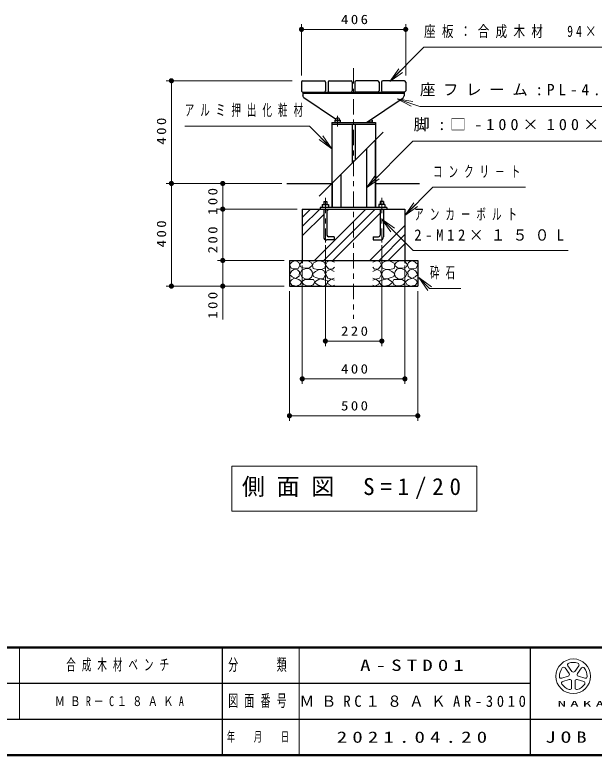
# Model space of a CAD drawing. Units: millimetres on the paper, scale 1:20. Extents: x -365 to 0, y 0 to 257.
# Drawn here: x -170.4 to -57.5, y 0 to 144.2 of the extents above; entities that cross this region are included whole.
import ezdxf

# ---------------------------------------------------------------- set-up
doc = ezdxf.new("R2010")
doc.units = ezdxf.units.MM
doc.linetypes.add('USER2', pattern=[6, 3, -1, 1, -1])
doc.layers.add('1_20', color=7, linetype='Continuous', lineweight=13)
doc.layers.add('LY_4', color=7, linetype='Continuous', lineweight=13)
doc.layers.add('99', color=7, linetype='Continuous')
doc.styles.add('ＭＳ ゴシック', font='')
doc.styles.get('ＭＳ ゴシック').set_extended_font_data('MS Gothic')

# ---------------------------------------------------------------- blocks, each defined once
blk = doc.blocks.new('filled_dot')
at = {"color": 0, "linetype": 'Continuous', "lineweight": -2, "const_width": 1.25}
blk.add_lwpolyline([(-0.625, 0, 1), (0.625, 0, 1)], format="xyb", close=True, dxfattribs=at)

msp = doc.modelspace()

# ---------------------------------------------------------------- linework, layer by layer
at = {"layer": '1_20'}
for p, q in [((-114.525, 132.353), (-114.525, 142.353)), ((-114.525, 141.353), (-94.225, 141.353)), ((-94.225, 132.353), (-94.225, 142.353)), ((-97.344, 131.197), (-95.576, 133.672)), ((-97.344, 131.197), (-95.222, 133.319)), ((-94.869, 132.965), (-97.344, 131.197)), ((-116.375, 131.353), (-140.875, 131.353)), ((-139.875, 111.353), (-139.875, 131.353)), ((-93.174, 126.389), (-95.87, 127.797)), ((-95.87, 127.797), (-92.863, 127.339)), ((-95.87, 127.797), (-93.019, 126.864)), ((-108.625, 118.106), (-111.081, 119.899)), ((-108.625, 118.106), (-110.724, 120.249)), ((-110.366, 120.599), (-108.625, 118.106)), ((-101.875, 110.501), (-100.107, 112.976)), ((-101.875, 110.501), (-99.753, 112.622)), ((-118.375, 111.353), (-140.875, 111.353)), ((-139.875, 91.353), (-139.875, 111.353)), ((-118.375, 111.353), (-130.875, 111.353)), ((-129.875, 106.353), (-129.875, 111.353)), ((-99.4, 112.268), (-101.875, 110.501)), ((-94.412, 105.116), (-92.644, 107.591)), ((-94.412, 105.116), (-92.29, 107.238)), ((-91.937, 106.884), (-94.412, 105.116)), ((-115.375, 106.353), (-130.875, 106.353)), ((-129.875, 96.353), (-129.875, 106.353)), ((-114.375, 102.948), (-110.969, 106.353)), ((-114.375, 104.744), (-112.765, 106.353)), ((-114.375, 101.152), (-110.192, 105.334)), ((-111.989, 96.353), (-101.989, 106.353)), ((-110.193, 96.353), (-100.193, 106.353)), ((-109.557, 105.969), (-109.173, 106.353)), ((-108.397, 96.353), (-99.192, 105.558)), ((-98.557, 106.193), (-98.397, 106.353)), ((-97.122, 101.934), (-98.89, 104.409)), ((-98.89, 104.409), (-96.415, 102.641)), ((-98.89, 104.409), (-96.768, 102.288)), ((-101.213, 96.353), (-94.375, 103.191)), ((-99.416, 96.353), (-94.375, 101.395)), ((-97.62, 96.353), (-94.375, 99.599)), ((-109.875, 99.336), (-109.875, 79.652)), ((-98.875, 99.336), (-98.875, 79.652)), ((-117.875, 96.353), (-130.875, 96.353)), ((-129.875, 84.855), (-129.875, 96.353)), ((-114.375, 95.353), (-114.375, 72.293)), ((-94.375, 95.353), (-94.375, 72.293)), ((-89.926, 90.532), (-91.694, 93.007)), ((-91.694, 93.007), (-89.219, 91.239)), ((-91.694, 93.007), (-89.573, 90.885)), ((-117.875, 91.353), (-140.875, 91.353)), ((-116.875, 90.353), (-116.875, 65.109)), ((-91.875, 90.353), (-91.875, 65.109)), ((-98.875, 80.652), (-109.875, 80.652)), ((-94.375, 73.293), (-114.375, 73.293)), ((-91.875, 66.109), (-116.875, 66.109)), ((-128.131, 56.32), (-128.131, 47.52)), ((-80.331, 56.32), (-128.131, 56.32)), ((-80.331, 47.52), (-80.331, 56.32)), ((-128.131, 47.52), (-80.331, 47.52))]:
    msp.add_line(p, q, dxfattribs=at)
at = {"layer": '1_20', "linetype": 'USER2'}
for p, q in [((-104.375, 133.791), (-104.375, 84.978)), ((-107.5, 124.541), (-107.5, 122.425))]:
    msp.add_line(p, q, dxfattribs=at)
at = {"layer": '1_20', "lineweight": 25}
for p, q in [((-114.275, 131.353), (-110.075, 131.353)), ((-109.075, 131.353), (-104.875, 131.353)), ((-99.675, 131.353), (-103.875, 131.353)), ((-94.475, 131.353), (-98.675, 131.353)), ((-114.525, 131.103), (-114.525, 129.403)), ((-109.825, 131.103), (-109.825, 129.403)), ((-109.325, 131.103), (-109.325, 129.403)), ((-104.625, 131.103), (-104.625, 129.403)), ((-104.125, 131.103), (-104.125, 129.403)), ((-99.425, 131.103), (-99.425, 129.403)), ((-98.925, 131.103), (-98.925, 129.403)), ((-94.225, 131.103), (-94.225, 129.403)), ((-114.275, 129.153), (-110.075, 129.153)), ((-114.25, 129.153), (-94.375, 129.153)), ((-114.25, 129.153), (-114.25, 128.428)), ((-114.25, 128.928), (-94.5, 128.928)), ((-114.042, 128.038), (-114.25, 128.428)), ((-109.075, 129.153), (-104.875, 129.153)), ((-99.675, 129.153), (-103.875, 129.153)), ((-94.475, 129.153), (-98.675, 129.153)), ((-94.707, 128.038), (-94.5, 128.428)), ((-94.5, 129.153), (-94.5, 128.428)), ((-107.884, 123.884), (-114.042, 128.038)), ((-101.875, 123.203), (-94.707, 128.038)), ((-108.625, 123.203), (-100.125, 123.203)), ((-108.625, 123.203), (-108.625, 106.653)), ((-108.625, 122.903), (-100.125, 122.903)), ((-108.025, 123.703), (-108.025, 123.203)), ((-108.025, 123.703), (-106.975, 123.703)), ((-108.025, 123.303), (-106.975, 123.303)), ((-106.975, 123.703), (-106.975, 123.203)), ((-104.625, 122.903), (-104.625, 115.353)), ((-104.075, 122.903), (-104.075, 115.903)), ((-101.775, 123.271), (-101.775, 123.203)), ((-100.725, 123.303), (-101.726, 123.303)), ((-100.725, 123.703), (-101.133, 123.703)), ((-100.725, 123.703), (-100.725, 123.203)), ((-100.125, 123.203), (-100.125, 106.653)), ((-111.082, 108.896), (-98.621, 121.357)), ((-100.2, 119.778), (-100.2, 106.653)), ((-101.875, 118.103), (-101.875, 106.653)), ((-106.875, 113.103), (-106.875, 106.653)), ((-117.375, 111.353), (-108.625, 111.353)), ((-108.55, 111.428), (-108.55, 106.653)), ((-100.125, 111.353), (-91.559, 111.353)), ((-114.375, 106.353), (-94.375, 106.353)), ((-114.375, 106.353), (-114.375, 95.853)), ((-110.875, 106.653), (-110.875, 106.353)), ((-97.875, 106.653), (-110.875, 106.653)), ((-97.875, 106.653), (-97.875, 106.353)), ((-94.375, 106.353), (-94.375, 95.853)), ((-116.875, 96.353), (-91.875, 96.353)), ((-116.875, 96.353), (-116.875, 91.353)), ((-91.875, 96.353), (-91.875, 91.353)), ((-116.875, 91.353), (-91.875, 91.353))]:
    msp.add_line(p, q, dxfattribs=at)
at = {"layer": '1_20', "color": 211, "linetype": 'USER2'}
for p, q in [((-109.875, 108.555), (-109.875, 99.836)), ((-98.875, 108.555), (-98.875, 99.836))]:
    msp.add_line(p, q, dxfattribs=at)
at = {"layer": '1_20', "color": 211, "lineweight": 25}
for p, q in [((-110.48, 107.268), (-109.27, 107.268)), ((-110.48, 107.268), (-110.48, 106.653)), ((-110.192, 107.841), (-109.557, 107.841)), ((-110.192, 107.841), (-110.192, 107.268)), ((-109.557, 107.841), (-109.557, 107.268)), ((-109.27, 107.268), (-109.27, 106.653)), ((-99.48, 107.268), (-99.48, 106.653)), ((-98.27, 107.268), (-99.48, 107.268)), ((-99.192, 107.841), (-99.192, 107.268)), ((-98.557, 107.841), (-99.192, 107.841)), ((-98.557, 107.841), (-98.557, 107.268)), ((-98.27, 107.268), (-98.27, 106.653)), ((-110.192, 106.358), (-110.192, 100.941)), ((-109.557, 106.358), (-109.557, 101.276)), ((-99.192, 106.358), (-99.192, 101.276)), ((-98.557, 106.358), (-98.557, 100.941)), ((-108.192, 100.976), (-109.257, 100.976)), ((-108.192, 100.976), (-108.192, 100.341)), ((-100.557, 100.976), (-100.557, 100.341)), ((-100.557, 100.976), (-99.492, 100.976)), ((-108.192, 100.341), (-109.592, 100.341)), ((-100.557, 100.341), (-99.157, 100.341))]:
    msp.add_line(p, q, dxfattribs=at)
at = {"layer": '1_20'}
for points in [[(-97.344, 131.197), (-90.678, 137.863), (-51.652, 137.863)], [(-95.87, 127.797), (-91.48, 126.36), (-40.451, 126.36)], [(-108.625, 118.106), (-112.957, 122.53), (-137.273, 122.53)], [(-101.875, 110.501), (-92.801, 119.574), (-20.686, 119.574)], [(-94.412, 105.116), (-88.919, 110.609), (-70.903, 110.609)], [(-98.89, 104.409), (-92.781, 98.3), (-62.555, 98.3)], [(-108.125, 96.018), (-108.98, 96.335), (-109.519, 96.066), (-109.836, 95.464), (-109.249, 94.703), (-108.473, 94.64), (-108.125, 95.036)], [(-100.625, 96.018), (-99.769, 96.335), (-99.231, 96.066), (-98.914, 95.464), (-99.5, 94.703), (-100.276, 94.64), (-100.625, 95.036)], [(-108.14, 94.212), (-108.901, 94.608), (-109.535, 94.355), (-109.836, 93.705), (-109.392, 92.929), (-108.632, 92.691), (-108.14, 92.897)], [(-100.609, 94.212), (-99.848, 94.608), (-99.215, 94.355), (-98.914, 93.705), (-99.357, 92.929), (-100.118, 92.691), (-100.609, 92.897)], [(-108.125, 92.485), (-108.79, 92.691), (-109.439, 92.137), (-109.265, 91.741), (-108.536, 91.376), (-108.125, 91.535)], [(-100.625, 92.485), (-99.959, 92.691), (-99.31, 92.137), (-99.484, 91.741), (-100.213, 91.376), (-100.625, 91.535)], [(-91.694, 93.007), (-89.575, 90.888), (-83.481, 90.888)]]:
    msp.add_lwpolyline(points, dxfattribs=at)
for points in [[(-115.752, 96.323), (-116.386, 96.022), (-116.861, 95.547), (-116.56, 94.85), (-115.831, 94.707), (-115.134, 94.866), (-114.881, 95.452), (-115.071, 95.959)], [(-113.781, 96.328), (-114.308, 96.193), (-114.889, 95.557), (-114.659, 95.138), (-114.202, 94.901), (-113.686, 94.828), (-112.943, 94.895), (-112.375, 95.436), (-112.659, 95.936), (-113.193, 96.246)], [(-111.19, 96.338), (-111.727, 96.114), (-112.273, 95.846), (-112.389, 95.345), (-112.255, 94.781), (-111.432, 94.62), (-110.707, 94.575), (-109.982, 94.834), (-109.83, 95.443), (-110.062, 95.953), (-110.465, 96.177)], [(-97.559, 96.338), (-97.022, 96.114), (-96.476, 95.846), (-96.36, 95.345), (-96.494, 94.781), (-97.318, 94.62), (-98.043, 94.575), (-98.768, 94.834), (-98.92, 95.443), (-98.687, 95.953), (-98.284, 96.177)], [(-94.968, 96.328), (-94.441, 96.193), (-93.86, 95.557), (-94.09, 95.138), (-94.547, 94.901), (-95.063, 94.828), (-95.806, 94.895), (-96.374, 95.436), (-96.09, 95.936), (-95.557, 96.246)], [(-92.997, 96.323), (-92.363, 96.022), (-91.888, 95.547), (-92.189, 94.85), (-92.918, 94.707), (-93.615, 94.866), (-93.868, 95.452), (-93.678, 95.959)], [(-115.879, 94.676), (-116.418, 94.327), (-116.861, 93.646), (-116.354, 93.186), (-115.689, 92.87), (-114.992, 93.313), (-114.912, 94.153), (-115.32, 94.515)], [(-114.416, 93.111), (-113.795, 92.766), (-113.119, 92.719), (-112.605, 93.081), (-112.362, 93.679), (-112.474, 94.216), (-112.821, 94.625), (-113.287, 94.789), (-113.821, 94.733), (-114.511, 94.364), (-114.808, 93.787)], [(-111.24, 94.507), (-111.794, 94.21), (-112.321, 93.791), (-112.267, 93.237), (-111.524, 92.967), (-110.889, 92.75), (-110.24, 92.777), (-109.835, 93.642), (-110.186, 94.399), (-110.69, 94.564)], [(-97.509, 94.507), (-96.955, 94.21), (-96.428, 93.791), (-96.482, 93.237), (-97.225, 92.967), (-97.86, 92.75), (-98.509, 92.777), (-98.915, 93.642), (-98.563, 94.399), (-98.06, 94.564)], [(-94.333, 93.111), (-94.955, 92.766), (-95.631, 92.719), (-96.144, 93.081), (-96.387, 93.679), (-96.276, 94.216), (-95.928, 94.625), (-95.462, 94.789), (-94.928, 94.733), (-94.238, 94.364), (-93.941, 93.787)], [(-92.87, 94.676), (-92.332, 94.327), (-91.888, 93.646), (-92.395, 93.186), (-93.06, 92.87), (-93.758, 93.313), (-93.837, 94.153), (-93.429, 94.515)], [(-115.92, 92.879), (-116.489, 92.56), (-116.826, 92.137), (-116.423, 91.571), (-115.48, 91.368), (-114.764, 91.687), (-114.491, 92.192), (-115.03, 92.648)], [(-113.065, 92.672), (-113.849, 92.631), (-114.511, 92.158), (-114.078, 91.699), (-113.389, 91.388), (-112.824, 91.38), (-112.281, 91.604), (-111.943, 92.131), (-112.2, 92.618)], [(-110.949, 92.763), (-111.72, 92.344), (-111.963, 92.047), (-111.274, 91.561), (-110.328, 91.371), (-109.798, 91.555), (-109.449, 91.98), (-109.476, 92.398), (-110.341, 92.628)], [(-97.8, 92.763), (-97.03, 92.344), (-96.786, 92.047), (-97.476, 91.561), (-98.422, 91.371), (-98.951, 91.555), (-99.3, 91.98), (-99.273, 92.398), (-98.408, 92.628)], [(-95.685, 92.672), (-94.901, 92.631), (-94.239, 92.158), (-94.671, 91.699), (-95.36, 91.388), (-95.925, 91.38), (-96.468, 91.604), (-96.806, 92.131), (-96.55, 92.618)], [(-92.829, 92.879), (-92.261, 92.56), (-91.923, 92.137), (-92.326, 91.571), (-93.269, 91.368), (-93.985, 91.687), (-94.258, 92.192), (-93.719, 92.648)]]:
    msp.add_lwpolyline(points, close=True, dxfattribs=at)
at = {"layer": '1_20', "lineweight": 25}
for centre, radius, start, end in [((-114.275, 131.103), 0.25, 90, 180), ((-110.075, 131.103), 0.25, 0, 90), ((-109.075, 131.103), 0.25, 90, 180), ((-104.875, 131.103), 0.25, 0, 90), ((-103.875, 131.103), 0.25, 90, 180), ((-99.675, 131.103), 0.25, 360, 90), ((-98.675, 131.103), 0.25, 90, 180), ((-94.475, 131.103), 0.25, 360, 90), ((-114.275, 129.403), 0.25, 179.99999, 270), ((-110.075, 129.403), 0.25, 270, 0), ((-109.075, 129.403), 0.25, 179.99999, 270), ((-104.875, 129.403), 0.25, 270, 0), ((-103.875, 129.403), 0.25, 180, 270), ((-99.675, 129.403), 0.25, 270, 0.00001), ((-98.675, 129.403), 0.25, 180, 270), ((-94.475, 129.403), 0.25, 270, 0.00001), ((-107.5, 123.703), 0.425, 359.99999, 179.99999), ((-101.25, 123.703), 0.425, 0.00001, 25.20722)]:
    msp.add_arc(centre, radius, start, end, dxfattribs=at)
at = {"layer": '1_20', "color": 211, "lineweight": 25}
for centre, radius, start, end in [((-109.592, 100.941), 0.6, 180, 270), ((-109.257, 101.276), 0.3, 180, 270), ((-99.492, 101.276), 0.3, 270, 0), ((-99.157, 100.941), 0.6, 270, 0)]:
    msp.add_arc(centre, radius, start, end, dxfattribs=at)
at = {"layer": 'LY_4', "lineweight": 50}
for p, q in [((-365, 21), (0, 21)), ((-365, 0), (0, 0))]:
    msp.add_line(p, q, dxfattribs=at)
at = {"layer": 'LY_4'}
for p, q in [((-169.5, 21), (-169.5, 7)), ((-115, 21), (-115, 0)), ((-62.629, 17.393), (-61.844, 16.313)), ((-61.298, 16.313), (-60.513, 17.393)), ((-62.39, 15.917), (-63.175, 16.997)), ((-59.967, 16.997), (-60.752, 15.917)), ((-63.828, 14.985), (-62.559, 15.397)), ((-62.35, 14.755), (-63.62, 14.343)), ((-61.908, 13.099), (-61.908, 14.434)), ((-61.233, 14.434), (-61.233, 13.099)), ((-59.522, 14.343), (-60.792, 14.755)), ((-60.583, 15.397), (-59.313, 14.985))]:
    msp.add_line(p, q, dxfattribs=at)
at = {"layer": 'LY_4', "lineweight": 25}
for p, q in [((-130, 21), (-130, 0)), ((-70, 21), (-70, 0)), ((-182.5, 14), (-70, 14)), ((-237.5, 7), (0, 7))]:
    msp.add_line(p, q, dxfattribs=at)
at = {"layer": 'LY_4'}
msp.add_circle((-61.571, 15.363), 3.375, dxfattribs=at)
for centre, radius, start, end in [((-62.356, 17.592), 0.338, 109.39847, 215.99997), ((-61.571, 15.363), 2.7, 70.60155, 109.39847), ((-60.786, 17.592), 0.338, 324, 70.60155), ((-61.571, 15.363), 2.7, 142.60154, 181.39846), ((-63.448, 16.798), 0.338, 35.99999, 142.60154), ((-62.663, 15.718), 0.338, 287.99998, 35.99999), ((-61.571, 16.512), 0.338, 215.99998, 324), ((-60.479, 15.718), 0.338, 143.99996, 251.99999), ((-59.694, 16.798), 0.338, 37.39846, 143.99995), ((-61.571, 15.363), 2.7, 358.60155, 37.39847), ((-63.933, 15.306), 0.338, 181.39848, 287.99997), ((-62.246, 14.434), 0.338, 359.99997, 107.99999), ((-60.896, 14.434), 0.338, 71.99997, 179.99999), ((-59.209, 15.306), 0.338, 252.00001, 358.60156), ((-63.516, 14.022), 0.338, 107.99999, 214.60154), ((-61.571, 15.363), 2.7, 214.60156, 253.39848), ((-62.246, 13.099), 0.338, 253.39847, 359.99997), ((-60.896, 13.099), 0.338, 179.99999, 286.60154), ((-61.571, 15.363), 2.7, 286.60155, 325.39847), ((-59.626, 14.022), 0.338, 325.39847, 71.99996)]:
    msp.add_arc(centre, radius, start, end, dxfattribs=at)

# ---------------------------------------------------------------- block references
at = {"layer": '1_20', "xscale": 0.4, "yscale": 0.4}
for p in [(-114.525, 141.353), (-109.875, 80.652), (-114.375, 73.293), (-116.875, 66.109)]:
    msp.add_blockref('filled_dot', p, dxfattribs=at)
for p, rotation in [((-94.225, 141.353), 180), ((-139.875, 131.353), 270), ((-139.875, 111.353), 270), ((-129.875, 111.353), 270), ((-129.875, 106.353), 90), ((-129.875, 106.353), 270), ((-129.875, 96.353), 90), ((-129.875, 96.353), 270), ((-139.875, 91.353), 90), ((-129.875, 91.353), 90), ((-98.875, 80.652), 180), ((-94.375, 73.293), 180), ((-91.875, 66.109), 180)]:
    msp.add_blockref('filled_dot', p, dxfattribs=dict(at, rotation=rotation))

# ---------------------------------------------------------------- texts
at = {"layer": '1_20', "style": 'ＭＳ ゴシック'}
for s, insert, char_height, attachment_point in [('\\T1.33;\\W1.15;406', (-103.959, 142.353), 1.833, 8), ('\\T1.55;\\W0.75;座板：合成木材\u300094×44', (-90.652, 140.863), 2.199, 4), ('\\T1.5;座フレーム:PL-4.5/PL-6', (-91.451, 129.36), 2.199, 4), ('\\T1.64;\\W0.6;アルミ押出化粧材', (-137.273, 125.53), 2.199, 4), ('\\T1.5;\\W1.05;脚:□-100×100×3.2/PL-6×75ｗ', (-92.686, 122.574), 2.199, 4), ('\\T1.64;\\W0.6;コンクリ－ト', (-88.903, 113.609), 2.199, 4), ('\\T1.64;\\W0.6;アンカーボルト', (-92.555, 105.3), 2.199, 4), ('\\T1.5;\\W0.95;2-M12×１５０L', (-92.555, 101.3), 2.199, 4), ('\\T1.64;\\W0.6;砕石', (-89.481, 93.888), 2.199, 4), ('\\T1.33;\\W1.15;220', (-103.959, 81.652), 1.833, 8), ('\\T1.33;\\W1.15;400', (-103.958, 74.293), 1.833, 8), ('\\T1.33;\\W1.15;500', (-103.958, 67.109), 1.833, 8), ('\\T1.5;側面図\\~S=1/20', (-104.231, 51.92), 3.299, 5)]:
    msp.add_mtext(s, dxfattribs=dict(at, insert=insert, char_height=char_height, attachment_point=attachment_point))
at = {"layer": '1_20', "char_height": 1.833, "attachment_point": 8, "rotation": 90, "style": 'ＭＳ ゴシック'}
for s, insert in [('\\T1.33;\\W1.15;400', (-140.875, 121.77)), ('\\T1.33;\\W1.15;100', (-130.875, 108.073)), ('\\T1.33;\\W1.15;400', (-140.875, 101.77)), ('\\T1.33;\\W1.15;200', (-130.875, 100.588)), ('\\T1.33;\\W1.15;100', (-130.875, 87.855))]:
    msp.add_mtext(s, dxfattribs=dict(at, insert=insert))
at = {"layer": '99', "attachment_point": 5, "style": 'ＭＳ ゴシック'}
for s, insert, char_height in [('\\T1.64;\\W0.6;合成木材ベンチ', (-149.75, 17.5), 2.199), ('\\T1.5;\\W1.35;A-STD01', (-92.5, 17.5), 2.199), ('\\T1.5;\\W0.95;ＭＢRC１８ＡＫAR-3010', (-92.5, 10.5), 2.199), ('\\T1.55;\\W0.75;ＭＢR－C１８ＡＫA', (-149.75, 10.5), 1.906), ('\\T1.5;\\W1.35;2021.04.20', (-92.5, 3.5), 2.199)]:
    msp.add_mtext(s, dxfattribs=dict(at, insert=insert, char_height=char_height))
at = {"layer": 'LY_4', "attachment_point": 5, "style": 'ＭＳ ゴシック'}
for s, insert, char_height in [('\\T1.64;\\W0.6;分\u3000\u3000類', (-122.5, 17.5), 2.346), ('\\T1.64;\\W0.6;図面番号', (-122.5, 10.5), 2.346), ('\\T1.5;\\W2.2;NAKAMURA\\~MFG.CORPORATION', (-35, 10), 1.1), ('\\T1.64;\\W0.6;年\u3000月\u3000日', (-122.5, 3.5), 1.906), ('\\T1.5;\\W1.35;JOB', (-62.5, 3.5), 2.199)]:
    msp.add_mtext(s, dxfattribs=dict(at, insert=insert, char_height=char_height))

doc.saveas('drawing.dxf')
